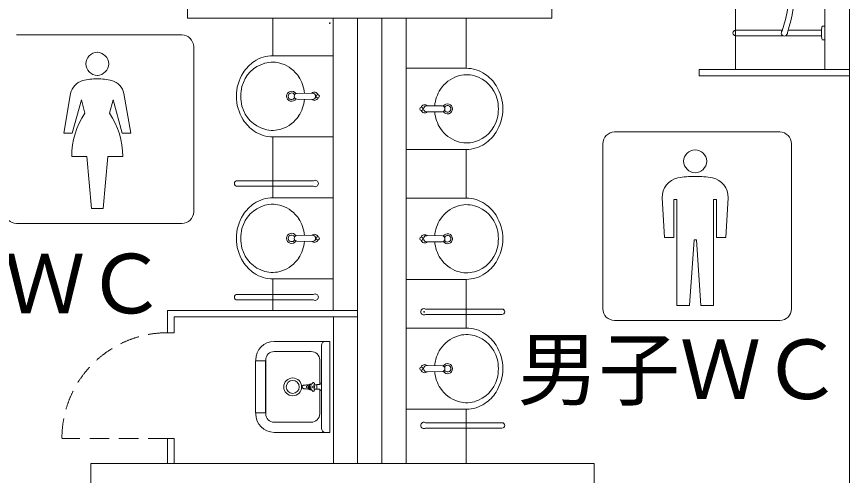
# Model space of a CAD drawing. Units: millimetres, scale not verified. Extents: x -9667 to 46333, y -21730 to 17470.
# Drawn here: x 15294 to 20420, y 4200 to 7025 of the extents above; entities that cross this region are included whole.
import ezdxf
from ezdxf.enums import TextEntityAlignment as Align

# ---------------------------------------------------------------- set-up
doc = ezdxf.new("R2010")
doc.units = ezdxf.units.MM
doc.header["$LTSCALE"] = 100
doc.linetypes.add('DASHED1', pattern=[1.8, 1.2, -0.6])
for name, color, linetype, lineweight in [('0-0', 7, 'Continuous', 18), ('0-8', 7, 'Continuous', 18), ('2-0', 7, 'Continuous', 18)]:
    doc.layers.add(name, color=color, linetype=linetype, lineweight=lineweight)
doc.styles.add('HGｺﾞｼｯｸE', font='')
doc.styles.get('HGｺﾞｼｯｸE').set_extended_font_data('HGｺﾞｼｯｸE')

msp = doc.modelspace()

# ---------------------------------------------------------------- linework, layer by layer
at = {"layer": '0-0'}
for p, q in [((20419.8, 10073.4), (20419.8, 1973.4)), ((16871.2, 7015.9), (16871.2, 6784.9)), ((17241.2, 7015.9), (17241.2, 5215.9)), ((17391.2, 4273.4), (17391.2, 7015.9)), ((17541.4, 7015.9), (17541.4, 4273.4)), ((17691.2, 4273.4), (17691.2, 7015.9)), ((20007.6, 6941.9), (19719.8, 6941.9)), ((20247.8, 6941.9), (20043.3, 6941.9)), ((20247.8, 6906.5), (20247.8, 6943.3)), ((19719.8, 6907.9), (20011.3, 6907.9)), ((20028.3, 6907.9), (20247.8, 6907.9)), ((16871.2, 6784.9), (17241.2, 6784.9)), ((20269.8, 6779.1), (20269.8, 6772.1)), ((17116.2, 6553.9), (17018, 6552.9)), ((17018, 6516.9), (17116.2, 6515.9)), ((17914.7, 6475.4), (17816.4, 6476.4)), ((17816.4, 6438.4), (17914.7, 6439.4)), ((16871.2, 6284.9), (16871.2, 5909.9)), ((17241.2, 6284.9), (16871.2, 6284.9)), ((17691.2, 6207.4), (18061.4, 6207.4)), ((18061.4, 6207.4), (18061.4, 5907.4)), ((17121.2, 6014.8), (16651.2, 6014.8)), ((16651.2, 5980.8), (17121.2, 5980.8)), ((16871.2, 5909.9), (17241.2, 5909.9)), ((18061.4, 5907.4), (17691.2, 5907.4)), ((17116.2, 5678.9), (17018, 5677.9)), ((17018, 5641.9), (17116.2, 5640.9)), ((17914.7, 5675.4), (17816.4, 5676.4)), ((17816.4, 5638.4), (17914.7, 5639.4)), ((16871.2, 5409.9), (17241.2, 5409.9)), ((16871.2, 5215.9), (16871.2, 5409.9)), ((17691.2, 5407.4), (18061.4, 5407.4)), ((18061.4, 5407.4), (18061.4, 5107.4)), ((17121.2, 5314.8), (16651.2, 5314.8)), ((16651.2, 5280.8), (17121.2, 5280.8)), ((18281.4, 5224.6), (17811.5, 5224.6)), ((17811.5, 5190.6), (18281.4, 5190.6)), ((17243.2, 5175.9), (17243.2, 4273.4)), ((18061.4, 5107.4), (17691.2, 5107.4)), ((17221.2, 5024.9), (16879.2, 5024.9)), ((17221.2, 4464.9), (17221.2, 5024.9)), ((17170.2, 4489.9), (17170.2, 4999.9)), ((17107.2, 4962.9), (16879.2, 4962.9)), ((16765.2, 4910.9), (16765.2, 4904.9)), ((16827.2, 4910.9), (16827.2, 4578.9)), ((17159.2, 4910.9), (17159.2, 4760.1)), ((17914.7, 4875.4), (17816.4, 4876.4)), ((17816.4, 4838.4), (17914.7, 4839.4)), ((17106.2, 4760.7), (17116.6, 4770.8)), ((17169.2, 4769.9), (17170.2, 4769.9)), ((17095.5, 4754.6), (17081.6, 4750.7)), ((17095.5, 4735.2), (17081.6, 4739.1)), ((17086.2, 4737.8), (17100.3, 4752)), ((17086.2, 4752), (17100.3, 4737.8)), ((17093.3, 4754), (17097.1, 4760.6)), ((17097.1, 4729.2), (17093.3, 4735.8)), ((17100.2, 4762.4), (17107.9, 4762.4)), ((17107.9, 4727.4), (17100.2, 4727.4)), ((17116.6, 4718.9), (17106.2, 4729)), ((17126.6, 4765.1), (17123, 4751)), ((17123, 4738.8), (17126.6, 4724.7)), ((17123.6, 4753.3), (17127.4, 4746.7)), ((17127.4, 4743.1), (17123.6, 4736.5)), ((17142.2, 4757.9), (17133.6, 4757.9)), ((17142.2, 4731.8), (17133.6, 4731.8)), ((17142.2, 4758.6), (17142.2, 4731.1)), ((17157.3, 4759.6), (17143.2, 4759.6)), ((17143.2, 4730.1), (17157.3, 4730.1)), ((17159.2, 4729.7), (17159.2, 4578.9)), ((17161.2, 4762.6), (17161.3, 4763.1)), ((17161.3, 4726.7), (17161.2, 4727.2)), ((17169.2, 4719.9), (17170.2, 4719.9)), ((16765.2, 4584.9), (16765.2, 4578.9)), ((16879.2, 4526.9), (17107.2, 4526.9)), ((17811.5, 4524.6), (18281.4, 4524.6)), ((16879.2, 4464.9), (17221.2, 4464.9)), ((18281.4, 4490.6), (17811.5, 4490.6)), ((16223.2, 4273.4), (16223.2, 4427.8)), ((16263.2, 4427.8), (16223.2, 4427.8)), ((16263.2, 4273.4), (16263.2, 4427.8)), ((15749.5, 1253.4), (15749.5, 4273.4))]:
    msp.add_line(p, q, dxfattribs=at)
at = {"layer": '0-0', "linetype": 'DASHED1'}
msp.add_line((16223.2, 4427.8), (15572.4, 4427.8), dxfattribs=at)
at = {"layer": '0-0'}
for points in [[(15849.8, 10623.4), (17376.1, 10623.4), (17376.1, 7990.5), (16345, 7990.5), (16345, 7015.9), (18587.7, 7015.9), (18587.7, 7990.5)], [(20269.8, 6700.5), (20269.8, 10073.8), (19719.1, 10073.8), (19719.1, 6700.5)], [(18061.4, 7015.9), (18061.4, 6707.4), (17691.2, 6707.4)], [(20254.3, 6967.6), (20269.8, 6967.6), (20269.8, 6882.1), (20254.3, 6882.1)], [(20419.8, 6660.5), (19494.8, 6660.5), (19494.8, 6700.5), (20419.8, 6700.5)], [(17391.2, 5215.9), (16223.2, 5215.9), (16223.2, 5078.6), (16263.2, 5078.6), (16263.2, 5175.9), (17391.2, 5175.9)], [(16825.1, 4584.9), (16825.1, 4904.9), (16763.2, 4904.9), (16763.2, 4584.9), (16825.2, 4584.9)], [(17691.2, 4607.4), (18061.4, 4607.4), (18061.4, 4273.4)], [(15749.5, 4273.4), (18849.7, 4273.4), (18849.7, 3945.9), (18699.5, 3945.9)]]:
    msp.add_lwpolyline(points, dxfattribs=at)
for centre, radius in [((17221.2, 6984.9), 2), ((17147.6, 6534.9), 10), ((17785.1, 6457.4), 10), ((17147.6, 5659.9), 10), ((17785.1, 5657.4), 10), ((17801.4, 5207.6), 2), ((17785.1, 4857.4), 10), ((16993.2, 4744.9), 55), ((16993.2, 4744.9), 40), ((17108.2, 4744.9), 7)]:
    msp.add_circle(centre, radius, dxfattribs=at)
for centre, radius, start, end in [((19144.8, 7224.9), 908, 341.6058, 18.3941), ((19144.8, 7224.9), 942, 341.5962, 18.4038), ((19719.8, 6924.9), 17, 90, 270), ((20019.8, 6924.9), 19, 134.814, 202.5), ((20019.8, 6924.9), 19, 202.5, 7.8623), ((20396.7, 6925.4), 150, 164.2052, 173.0868), ((20248.8, 6943.3), 1, 173.0868, 180), ((20254.3, 6965.6), 2, 90, 164.2052), ((20248.8, 6906.5), 1, 180, 186.9132), ((20396.7, 6924.4), 150, 186.9132, 195.7948), ((20254.3, 6884.1), 2, 195.7948, 270), ((16871.2, 6579.9), 205, 90, 124.1407), ((16874.6, 6545.6), 200, 105.5474, 165.5475), ((16890.9, 6550.9), 240, 124.1407, 147.6971), ((16869.2, 6564.9), 180, 71.6055, 105.5474), ((16871.2, 6494.9), 250, 88.7925, 90), ((16862.9, 6545.9), 200, 33.4421, 71.6055), ((16916.2, 6534.9), 270, 147.6971, 212.3028), ((18063.4, 6487.4), 180, 74.4526, 108.3945), ((18061.4, 6502.4), 205, 55.8593, 90), ((18041.8, 6473.4), 240, 32.3028, 55.8593), ((16846.2, 6534.9), 220, 4.8192, 33.4421), ((18069.7, 6468.4), 200, 108.3945, 146.5579), ((18058.1, 6468.1), 200, 14.4525, 74.4526), ((16916.2, 6534.9), 243, 165.5475, 194.4525), ((16986.2, 6534.9), 31, 31.8947, 328.1053), ((18086.4, 6457.4), 220, 146.5579, 175.1808), ((18016.4, 6457.4), 270, 327.6972, 32.3028), ((16986.2, 6534.9), 20.5, 26.1337, 333.8663), ((17020.4, 6534.9), 18.2, 97.586, 262.414), ((16846.2, 6534.9), 220, 326.5579, 355.1808), ((17126.2, 6534.9), 25, 23.2298, 129.9961), ((17126.2, 6534.9), 25, 230.0039, 336.7702), ((17115.2, 6534.9), 19, 273.0963, 86.9037), ((18016.4, 6457.4), 243, 345.5475, 14.4525), ((16874.6, 6524.2), 200, 194.4525, 254.4526), ((17806.4, 6457.4), 25, 50.0039, 156.7702), ((17817.5, 6457.4), 19, 93.0963, 266.9037), ((17912.3, 6457.4), 18.2, 277.586, 82.414), ((17946.4, 6457.4), 31, 211.8947, 148.1053), ((17946.4, 6457.4), 20.5, 206.1337, 153.8663), ((16862.9, 6523.9), 200, 288.3945, 326.5579), ((17806.4, 6457.4), 25, 203.2298, 309.9961), ((18086.4, 6457.4), 220, 184.8192, 213.4421), ((16890.9, 6518.9), 240, 212.3029, 235.8593), ((18058.1, 6446.7), 200, 285.5475, 345.5475), ((16871.2, 6489.9), 205, 235.8593, 270), ((16869.2, 6504.9), 180, 254.4526, 288.3945), ((18069.7, 6446.4), 200, 213.4421, 251.6055), ((18041.8, 6441.4), 240, 304.1407, 327.6972), ((18063.4, 6427.4), 180, 251.6055, 285.5475), ((18061.4, 6497.4), 250, 268.7925, 270), ((18061.4, 6412.4), 205, 270, 304.1407), ((16651.2, 5997.8), 17, 90, 270), ((17131.2, 5997.8), 19.8, 0, 120.598), ((17131.2, 5997.8), 19.8, 239.402, 0), ((16871.2, 5704.9), 205, 90, 124.1407), ((18061.4, 5702.4), 205, 55.8593, 90), ((16874.6, 5670.6), 200, 105.5474, 165.5475), ((16890.9, 5675.9), 240, 124.1407, 147.6971), ((16869.2, 5689.9), 180, 71.6055, 105.5474), ((16871.2, 5619.9), 250, 88.7925, 90), ((16862.9, 5670.9), 200, 33.4421, 71.6055), ((18069.7, 5668.4), 200, 108.3945, 146.5579), ((18063.4, 5687.4), 180, 74.4526, 108.3945), ((18058.1, 5668.1), 200, 14.4525, 74.4526), ((18041.8, 5673.4), 240, 32.3028, 55.8593), ((16916.2, 5659.9), 270, 147.6971, 212.3028), ((18016.4, 5657.4), 270, 327.6972, 32.3028), ((16846.2, 5659.9), 220, 4.8192, 33.4421), ((18086.4, 5657.4), 220, 146.5579, 175.1808), ((16916.2, 5659.9), 243, 165.5475, 194.4525), ((16986.2, 5659.9), 31, 31.8947, 328.1053), ((18016.4, 5657.4), 243, 345.5475, 14.4525), ((16986.2, 5659.9), 20.5, 26.1337, 333.8663), ((17020.4, 5659.9), 18.2, 97.586, 262.414), ((16846.2, 5659.9), 220, 326.5579, 355.1808), ((17126.2, 5659.9), 25, 23.2298, 129.9961), ((17126.2, 5659.9), 25, 230.0039, 336.7702), ((17115.2, 5659.9), 19, 273.0963, 86.9037), ((17806.4, 5657.4), 25, 50.0039, 156.7702), ((17806.4, 5657.4), 25, 203.2298, 309.9961), ((17817.5, 5657.4), 19, 93.0963, 266.9037), ((18086.4, 5657.4), 220, 184.8192, 213.4421), ((17912.3, 5657.4), 18.2, 277.586, 82.414), ((17946.4, 5657.4), 31, 211.8947, 148.1053), ((17946.4, 5657.4), 20.5, 206.1337, 153.8663), ((16874.6, 5649.2), 200, 194.4525, 254.4526), ((18058.1, 5646.7), 200, 285.5475, 345.5475), ((16862.9, 5648.9), 200, 288.3945, 326.5579), ((16890.9, 5643.9), 240, 212.3029, 235.8593), ((18069.7, 5646.4), 200, 213.4421, 251.6055), ((18041.8, 5641.4), 240, 304.1407, 327.6972), ((16871.2, 5614.9), 205, 235.8593, 270), ((16869.2, 5629.9), 180, 254.4526, 288.3945), ((18063.4, 5627.4), 180, 251.6055, 285.5475), ((18061.4, 5697.4), 250, 268.7925, 270), ((18061.4, 5612.4), 205, 270, 304.1407), ((16651.2, 5297.8), 17, 90, 270), ((17131.2, 5297.8), 19.8, 0, 120.598), ((17131.2, 5297.8), 19.8, 239.402, 0), ((17801.4, 5207.6), 19.8, 59.402, 180), ((17801.4, 5207.6), 19.8, 180, 300.598), ((18281.4, 5207.6), 17, 270, 90), ((18061.4, 4902.4), 205, 55.8593, 90), ((16879.2, 4910.9), 114, 90, 180), ((17195.2, 4999.9), 25, 90, 180), ((18069.7, 4868.4), 200, 108.3945, 146.5579), ((18063.4, 4887.4), 180, 74.4526, 108.3945), ((18058.1, 4868.1), 200, 14.4525, 74.4526), ((18041.8, 4873.4), 240, 32.3028, 55.8593), ((18086.4, 4857.4), 220, 146.5579, 175.1808), ((18016.4, 4857.4), 270, 327.6972, 32.3028), ((16879.2, 4910.9), 52, 90, 180), ((17107.2, 4910.9), 52, 0, 90), ((17806.4, 4857.4), 25, 50.0039, 156.7702), ((17817.5, 4857.4), 19, 93.0963, 266.9037), ((17912.3, 4857.4), 18.2, 277.586, 82.414), ((17946.4, 4857.4), 31, 211.8947, 148.1053), ((17946.4, 4857.4), 20.5, 206.1337, 153.8663), ((18016.4, 4857.4), 243, 345.5475, 14.4525), ((17806.4, 4857.4), 25, 203.2298, 309.9961), ((18086.4, 4857.4), 220, 184.8192, 213.4421), ((17120.7, 4766.5), 6, 345.8066, 134.195), ((17169.2, 4761.9), 8, 90, 171.676), ((18058.1, 4846.7), 200, 285.5475, 345.5475), ((17063.3, 4744.9), 11.3, 159.329, 200.671), ((17063.3, 4744.9), 11.2, 131.701, 159.34), ((17063.3, 4744.9), 11.2, 200.66, 228.299), ((17063.3, 4745), 11.2, 110.873, 131.685), ((17063.3, 4744.8), 11.2, 228.315, 249.127), ((17063.2, 4745), 11.1, 90, 110.868), ((17063.2, 4744.8), 11.1, 249.132, 270), ((17067.3, 4861.1), 105, 267.788, 284.8281), ((17067.3, 4628.7), 105, 75.172, 92.212), ((17083.2, 4744.9), 6, 105.806, 254.194), ((17108.2, 4706.4), 55, 101.927, 104.828), ((17108.2, 4783.4), 55, 255.15, 258.073), ((17088.7, 4778.7), 25, 285.8051, 314.1944), ((17088.7, 4711.1), 25, 45.806, 74.195), ((17108.2, 4744.9), 19.2, 114.62, 125.38), ((17108.2, 4744.9), 19.2, 234.62, 245.38), ((17120.7, 4723.2), 6, 225.805, 14.193), ((17147.2, 4744.9), 25, 165.806, 194.194), ((17133.6, 4797.9), 40, 257.547, 270), ((17133.6, 4691.8), 40, 90, 102.451), ((17108.2, 4744.9), 19.2, 354.6199, 5.3802), ((17143.2, 4758.6), 1, 90, 180), ((17143.2, 4731.1), 1, 180, 270), ((17157.3, 4763.6), 4, 270, 344.3572), ((17157.3, 4726.1), 4, 15.643, 90), ((17169.2, 4727.9), 8, 188.324, 270), ((18069.7, 4846.4), 200, 213.4421, 251.6055), ((18041.8, 4841.4), 240, 304.1407, 327.6972), ((18063.4, 4827.4), 180, 251.6055, 285.5475), ((18061.4, 4897.4), 250, 268.7925, 270), ((18061.4, 4812.4), 205, 270, 304.1407), ((16879.2, 4578.9), 114, 180, 270), ((16879.2, 4578.9), 52, 180, 270), ((17107.2, 4578.9), 52, 270, 0), ((17801.4, 4507.6), 19.8, 59.402, 180), ((18281.4, 4507.6), 17, 270, 90), ((17195.2, 4489.9), 25, 180, 270), ((17801.4, 4507.6), 19.8, 180, 300.598)]:
    msp.add_arc(centre, radius, start, end, dxfattribs=at)
at = {"layer": '0-0', "linetype": 'DASHED1'}
msp.add_arc((16223.2, 4427.8), 650.8, 90, 180, dxfattribs=at)
at = {"layer": '2-0'}
for p, q in [((15293.7, 6913.6), (16310.7, 6913.6)), ((16383.5, 6840.4), (16383.5, 5822.8)), ((15866.1, 6430.4), (15887.9, 6514)), ((18974.4, 6315.5), (19992, 6315.5)), ((18901.7, 5225.5), (18901.7, 6242.7)), ((20064.2, 6242.7), (20064.2, 5225.5)), ((16310.7, 5750.8), (15293.7, 5750.8)), ((19992, 5153.1), (18974.4, 5153.1))]:
    msp.add_line(p, q, dxfattribs=at)
for points in [[(15626.1, 6551.6), (15583.4, 6307.2), (15636.3, 6307.2), (15691.9, 6514), (15714.3, 6430.4)], [(15887.9, 6514), (15943.9, 6307.2), (15996.5, 6307.2), (15953.8, 6551.6)], [(15633, 6164.4), (15726.4, 6164.4), (15754.2, 5843.6), (15825.3, 5843.6), (15854, 6164.4), (15946.6, 6164.4)], [(19268.2, 5910.3), (19281.8, 5665.1), (19339.1, 5665.1), (19339.1, 5899.9), (19357, 5899.9), (19357, 5245.5), (19435, 5245.5), (19463.7, 5650.7), (19478.3, 5650.7), (19505.8, 5245.5), (19584.1, 5245.5), (19584.1, 5899.9), (19602.3, 5899.9), (19602.3, 5665.1), (19659.9, 5665.1), (19673.1, 5910.3)]]:
    msp.add_lwpolyline(points, dxfattribs=at)
for centre, radius, start, end in [((16307.3, 6837.5), 76.2, 2.1859, 87.4687), ((15792.9, 6732.4), 73.7, 91.9856, 178.3998), ((15786.5, 6731.9), 74.2, 1.925, 87.0089), ((15792.5, 6736.9), 73.3, 181.9419, 268.3165), ((15787.3, 6737), 73.4, 272.4108, 358.0116), ((15727.2, 6532.5), 102.9, 105.5334, 169.2696), ((15791, 6250.8), 391.6, 90.096, 103.4879), ((15788.6, 6253.3), 389.1, 76.4668, 89.7445), ((15852.8, 6532.4), 102.8, 10.7881, 74.8421), ((16103.1, 6166.2), 470.1, 145.8015, 180.2159), ((15464.4, 6163.7), 482.2, 0.0859, 33.5811), ((18977.3, 6239.9), 75.7, 92.1855, 177.846), ((19988.5, 6239.8), 75.8, 2.211, 87.3148), ((19472.9, 6132.3), 73.2, 92.0686, 178.126), ((19468.3, 6132.1), 73.4, 2.0346, 88.4489), ((19473.4, 6136.8), 73.7, 181.5918, 267.5699), ((19468, 6136.9), 73.8, 271.8136, 358.3467), ((19389.4, 5913.8), 121.2, 102.0139, 181.6352), ((19468.7, 5443.3), 598.3, 89.8474, 100.0622), ((19473.8, 5453), 588.5, 79.8502, 90.3395), ((19551.7, 5913.6), 121.5, 358.4457, 77.7426), ((15295.9, 5826.1), 75.3, 182.4813, 268.3403), ((16308.7, 5825.6), 74.8, 271.5317, 357.8667), ((18976.8, 5228.3), 75.2, 182.1134, 268.1708), ((19989.3, 5228.1), 75, 272.0803, 358.0782)]:
    msp.add_arc(centre, radius, start, end, dxfattribs=at)

# ---------------------------------------------------------------- texts
at = {"layer": '0-8', "style": 'HGｺﾞｼｯｸE'}
for s, p in [('女子ＷＣ', (14215.9, 5088)), ('男子ＷＣ', (18376.5, 4560.1))]:
    msp.add_text(s, height=366.6, dxfattribs=at).set_placement(p, align=Align.BOTTOM_LEFT)

doc.saveas('drawing.dxf')
